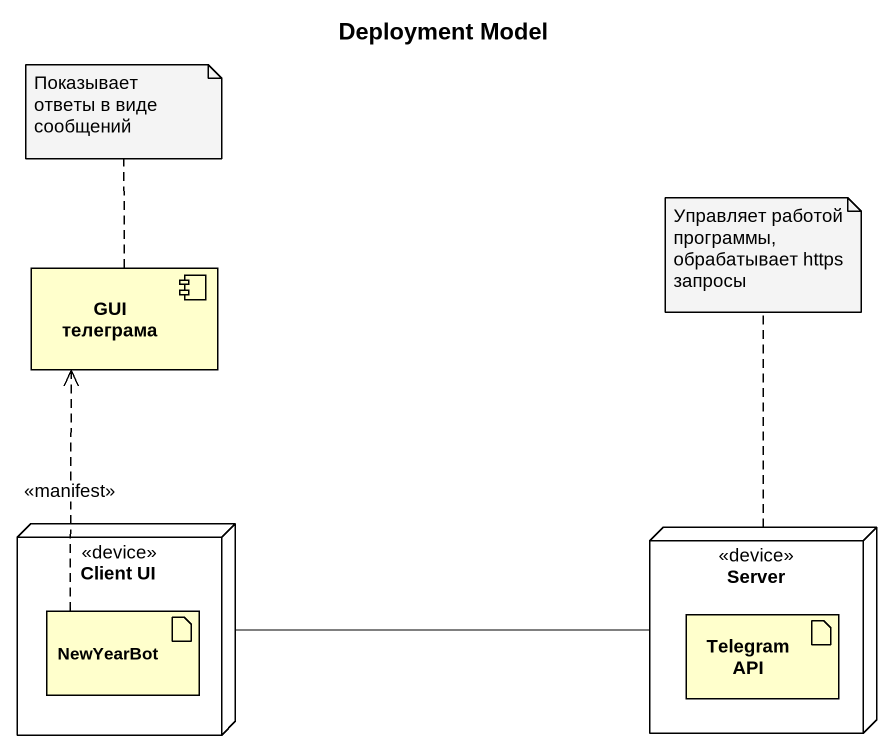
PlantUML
@startuml
title Deployment Model
component "GUI телеграма" as GUI_телеграма
node "Client UI" as Client_UI <<device>> {
  artifact NewYearBot
}
node Server <<device>> {
  artifact "Telegram API" as Telegram_API
}
Client_UI -right- Server
NewYearBot .up.> GUI_телеграма : <<manifest>>
note top of GUI_телеграма : Показывает ответы в виде сообщений
note top of Server
  Управляет работой программы,
  обрабатывает https запросы
end note
@enduml
